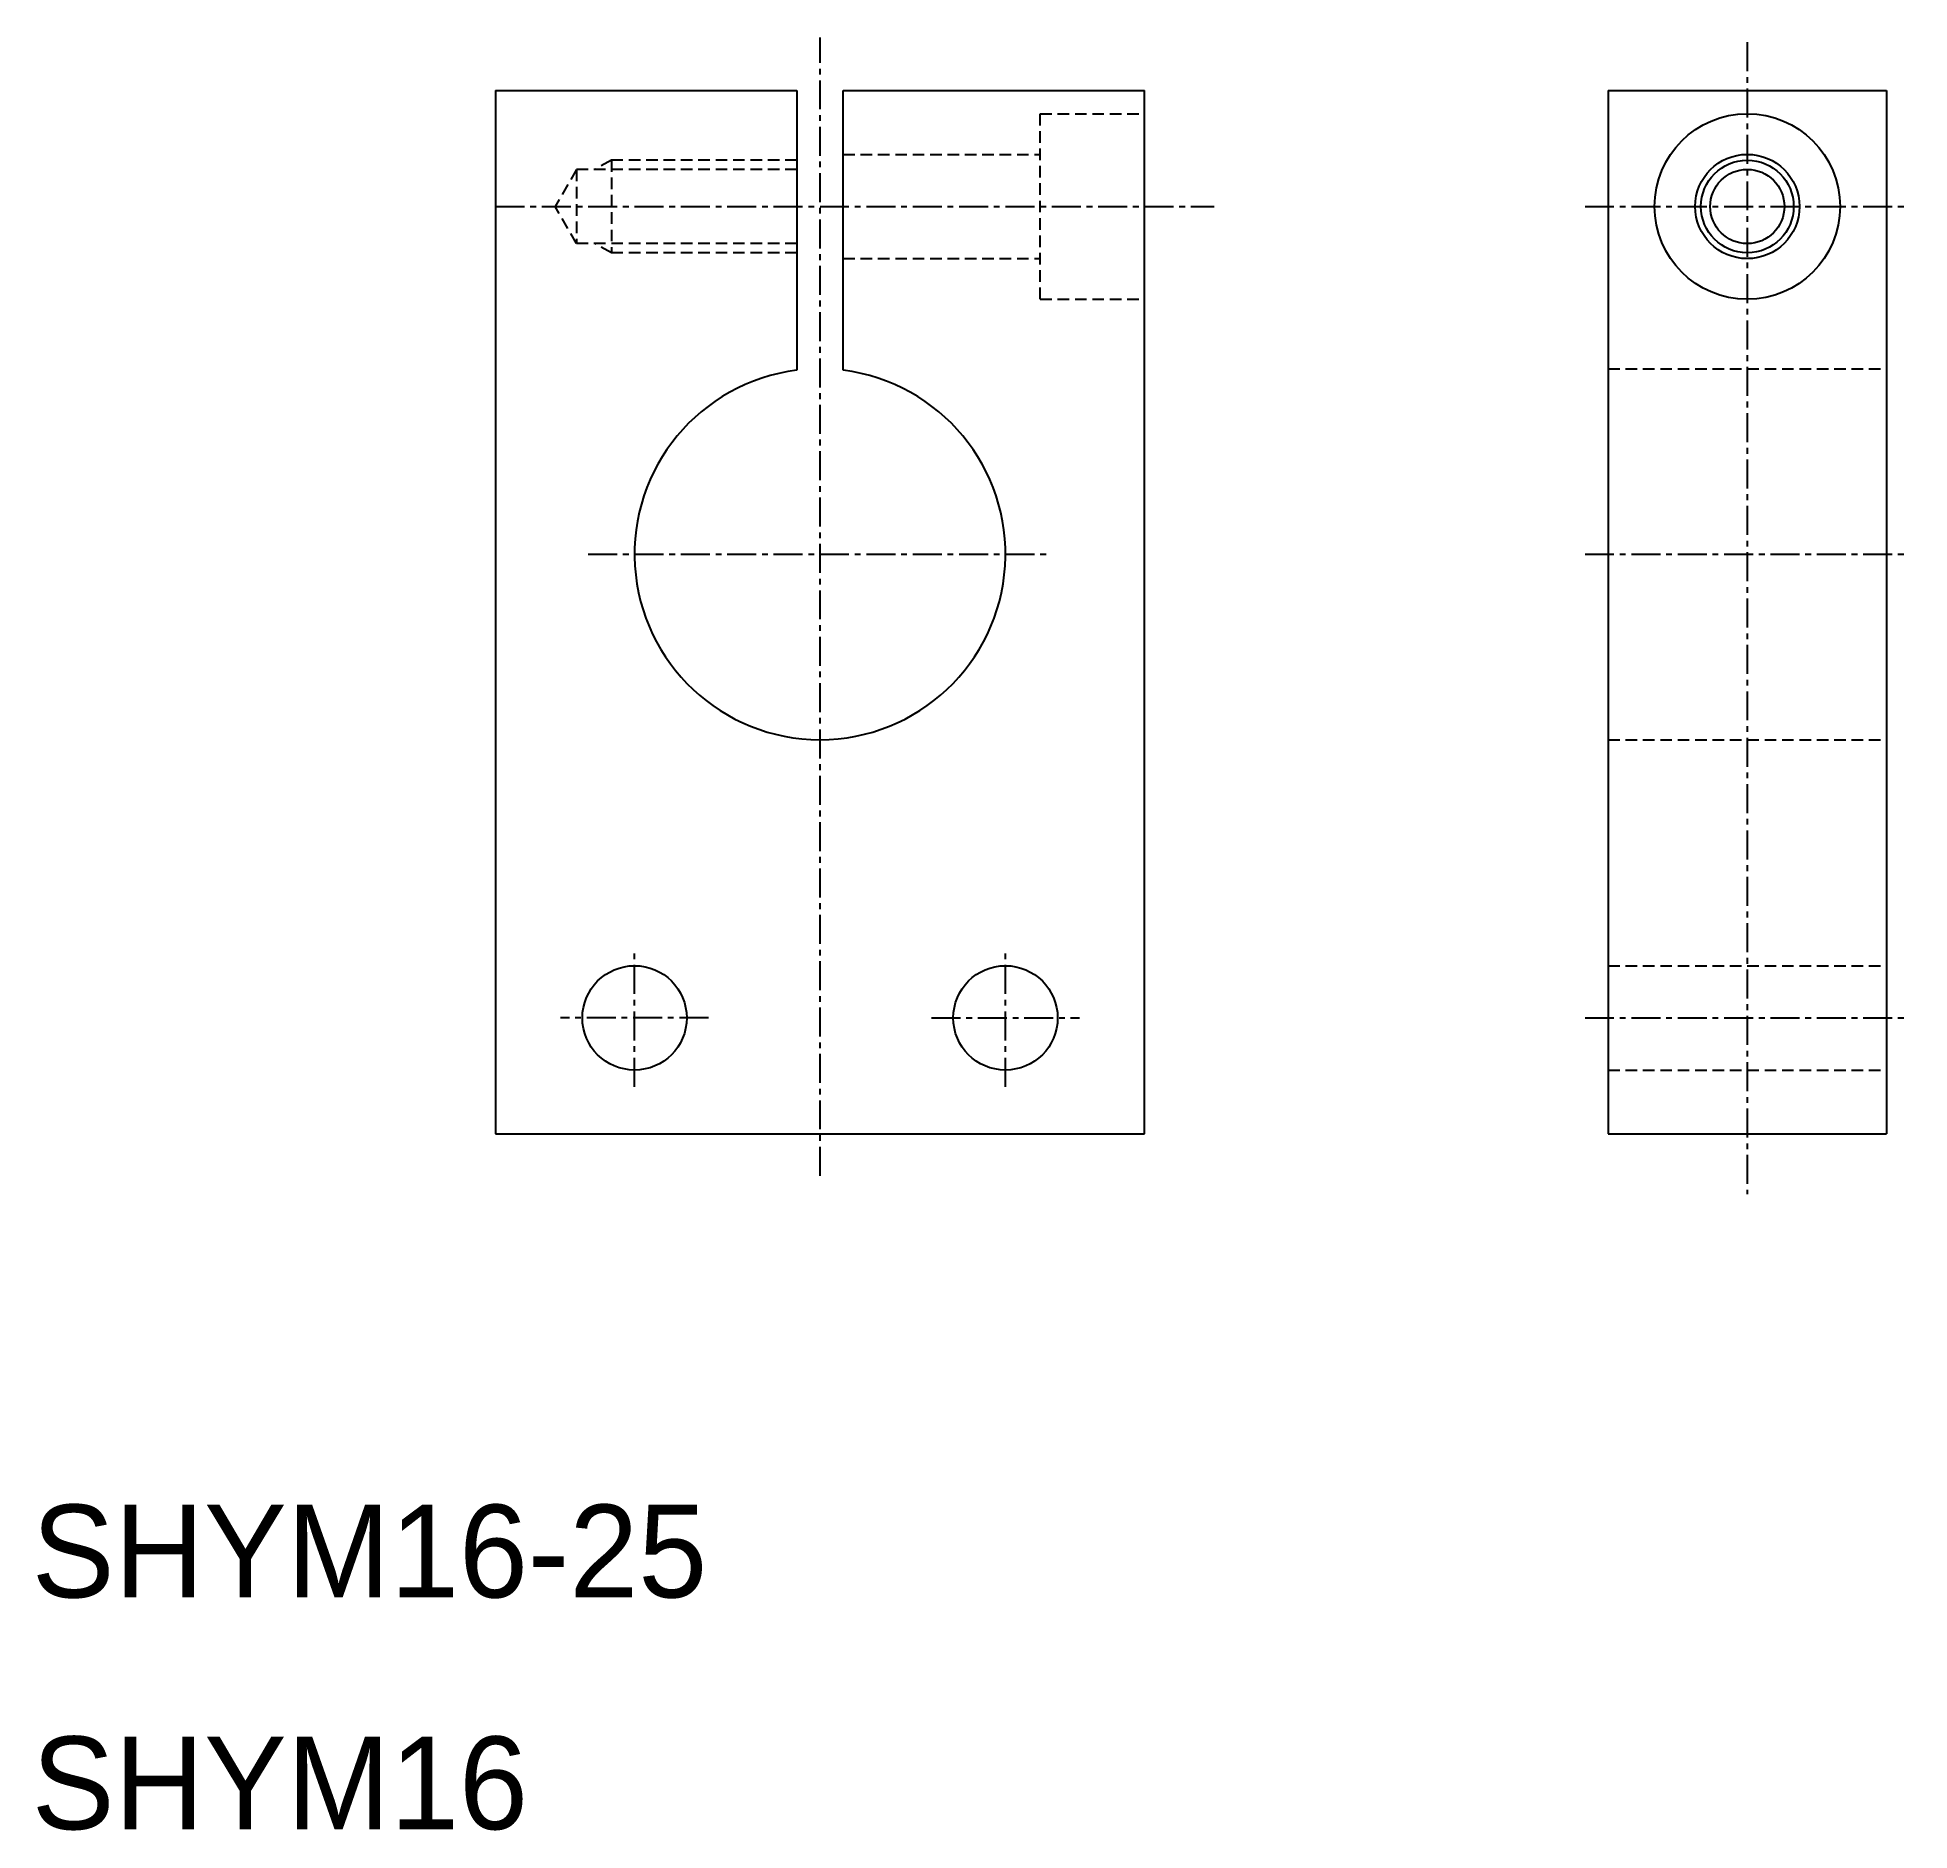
# Model space of a CAD drawing. Extents: x 10.2 to 91, y 9.9 to 87.3.
import ezdxf

# ---------------------------------------------------------------- set-up
doc = ezdxf.new("R2010")
doc.units = 0
doc.linetypes.add('CENTER', pattern=[2, 1.25, -0.25, 0.25, -0.25])
doc.linetypes.add('DASHED', pattern=[0.75, 0.5, -0.25])
doc.layers.get('0').update_dxf_attribs({"linetype": 'CONTINUOUS'})
doc.layers.add('CENTER', color=1, linetype='CENTER')

msp = doc.modelspace()

# ---------------------------------------------------------------- linework, layer by layer
at = {"color": 7, "linetype": 'CONTINUOUS'}
for p, q in [((30, 85), (30, 40)), ((30, 85), (43, 85)), ((43, 85), (43, 72.937)), ((45, 72.937), (45, 85)), ((45, 85), (58, 85)), ((58, 40), (58, 85)), ((78, 85), (78, 40)), ((78, 85), (90, 85)), ((90, 85), (90, 40)), ((30, 40), (58, 40)), ((78, 40), (90, 40))]:
    msp.add_line(p, q, dxfattribs=at)
at = {"color": 3, "linetype": 'DASHED'}
for p, q in [((53.5, 76), (53.5, 84)), ((53.5, 84), (58, 84)), ((33.5, 81.6), (32.576, 80)), ((43, 81.6), (33.5, 81.6)), ((33.5, 81.6), (33.5, 78.4)), ((35, 82), (34.307, 81.6)), ((43, 82), (35, 82)), ((35, 82), (35, 78)), ((45, 82.25), (53.5, 82.25)), ((33.5, 78.4), (32.576, 80)), ((43, 78.4), (33.5, 78.4)), ((35, 78), (34.307, 78.4)), ((43, 78), (35, 78)), ((45, 77.75), (53.5, 77.75)), ((53.5, 76), (58, 76)), ((78, 73), (90, 73)), ((78, 57), (90, 57)), ((78, 47.25), (90, 47.25)), ((78, 42.75), (90, 42.75))]:
    msp.add_line(p, q, dxfattribs=at)
at = {"color": 7, "linetype": 'CONTINUOUS'}
for centre, radius in [((84, 80), 4), ((84, 80), 2.25), ((84, 80), 1.6), ((36, 45), 2.25), ((52, 45), 2.25)]:
    msp.add_circle(centre, radius, dxfattribs=at)
at = {"color": 3, "linetype": 'CONTINUOUS'}
msp.add_circle((84, 80), 2, dxfattribs=at)
at = {"color": 7, "linetype": 'CONTINUOUS'}
msp.add_arc((44, 65), 8, 97.18076, 82.81924, dxfattribs=at)
at = {"layer": 'CENTER', "color": 1, "linetype": 'CENTER'}
for p, q in [((44, 38.192), (44, 87.293)), ((84, 87.085), (84, 37.388)), ((84, 87.085), (84, 37.388)), ((30, 80), (61, 80)), ((77, 80), (91, 80)), ((34, 65), (54, 65)), ((77, 65), (91, 65)), ((36, 42.031), (36, 47.969)), ((52, 42.031), (52, 47.969)), ((39.187, 45), (32.812, 45)), ((48.812, 45), (55.187, 45)), ((77, 45), (91, 45))]:
    msp.add_line(p, q, dxfattribs=at)

# ---------------------------------------------------------------- texts
at = {"color": 7, "linetype": 'CONTINUOUS'}
for s, p in [('SHYM16-25', (10, 20)), ('SHYM16', (10, 10))]:
    msp.add_text(s, height=4, dxfattribs=at).set_placement(p)

doc.saveas('drawing.dxf')
